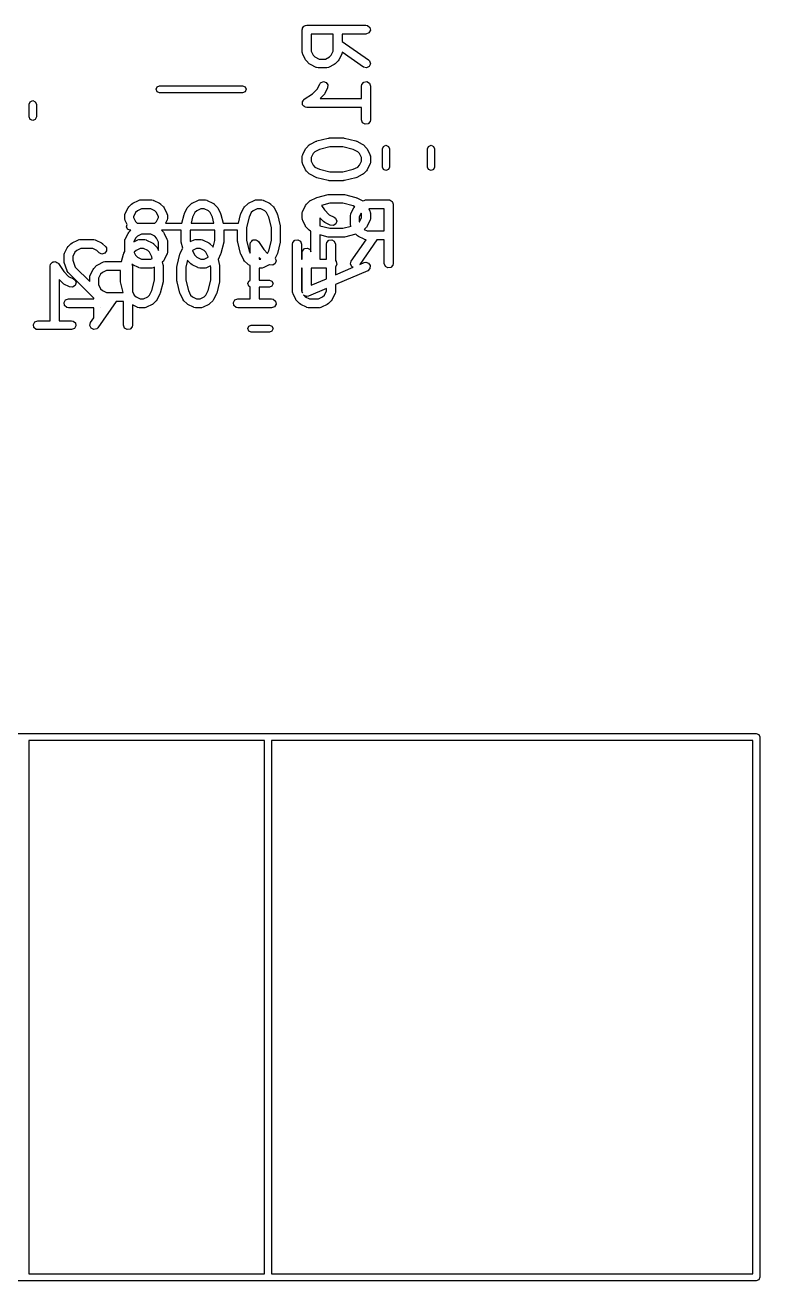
# Model space of a CAD drawing. Extents: x 54 to 297, y -260 to -31.
# Drawn here: x 92.03 to 104.43, y -253.45 to -232.26 of the extents above; entities that cross this region are included whole.
import ezdxf

# ---------------------------------------------------------------- set-up
doc = ezdxf.new("R2010")
doc.units = 0
doc.layers.add('BLACK', color=7, linetype='CONTINUOUS')

msp = doc.modelspace()

# ---------------------------------------------------------------- linework, layer by layer
at = {"layer": 'BLACK', "linetype": 'CONTINUOUS'}
for p, q in [((96.7641, -232.265), (96.7824, -232.258)), ((96.7824, -232.258), (97.7824, -232.258)), ((97.7824, -232.258), (97.808, -232.263)), ((97.808, -232.263), (97.8473, -232.296)), ((96.7074, -232.333), (96.7091, -232.324)), ((96.7074, -232.714), (96.7074, -232.333)), ((96.7085, -232.32), (96.7102, -232.317)), ((96.7091, -232.324), (96.7085, -232.32)), ((96.7102, -232.317), (96.7119, -232.308)), ((96.7119, -232.308), (96.7244, -232.293)), ((96.7244, -232.293), (96.7342, -232.276)), ((96.7342, -232.276), (96.7405, -232.274)), ((96.7405, -232.274), (96.7449, -232.268)), ((96.7449, -232.268), (96.7641, -232.265)), ((96.8574, -232.408), (96.8574, -232.697)), ((97.2312, -232.408), (96.8574, -232.408)), ((97.2312, -232.697), (97.2312, -232.408)), ((97.7824, -232.408), (97.3812, -232.408)), ((97.3812, -232.408), (97.3812, -232.532)), ((97.8306, -232.391), (97.7824, -232.408)), ((97.8562, -232.346), (97.8306, -232.391)), ((97.8473, -232.296), (97.8562, -232.346)), ((97.3812, -232.532), (97.8254, -232.843)), ((96.7089, -232.718), (96.7074, -232.714)), ((96.7079, -232.723), (96.7089, -232.718)), ((96.7153, -232.748), (96.7079, -232.723)), ((96.7629, -232.843), (96.7153, -232.748)), ((96.7641, -232.844), (96.7629, -232.843)), ((96.777, -232.863), (96.7641, -232.844)), ((96.8246, -232.91), (96.777, -232.863)), ((96.8574, -232.697), (96.8916, -232.765)), ((96.8916, -232.765), (96.922, -232.796)), ((96.922, -232.796), (96.9906, -232.83)), ((96.9906, -232.83), (97.098, -232.83)), ((97.098, -232.83), (97.1665, -232.796)), ((97.1665, -232.796), (97.1969, -232.765)), ((97.1969, -232.765), (97.2312, -232.697)), ((97.3116, -232.863), (97.264, -232.91)), ((97.3123, -232.861), (97.3116, -232.863)), ((97.3257, -232.843), (97.3123, -232.861)), ((97.3733, -232.748), (97.3257, -232.843)), ((97.3738, -232.743), (97.3733, -232.748)), ((97.3767, -232.74), (97.3738, -232.743)), ((97.381, -232.715), (97.3767, -232.74)), ((97.7394, -232.966), (97.381, -232.715)), ((97.8254, -232.843), (97.8438, -232.862)), ((97.8438, -232.862), (97.8571, -232.911)), ((96.8261, -232.911), (96.8246, -232.91)), ((96.8441, -232.924), (96.8261, -232.911)), ((96.9393, -232.972), (96.8441, -232.924)), ((96.9438, -232.972), (96.9393, -232.972)), ((96.9472, -232.975), (96.9438, -232.972)), ((96.9729, -232.98), (96.9472, -232.975)), ((97.1157, -232.98), (96.9729, -232.98)), ((97.1199, -232.978), (97.1157, -232.98)), ((97.1243, -232.979), (97.1199, -232.978)), ((97.1493, -232.972), (97.1243, -232.979)), ((97.2445, -232.924), (97.1493, -232.972)), ((97.2456, -232.923), (97.2445, -232.924)), ((97.264, -232.91), (97.2456, -232.923)), ((97.7889, -232.979), (97.7394, -232.966)), ((97.8354, -232.958), (97.7889, -232.979)), ((97.8571, -232.911), (97.8354, -232.958)), ((94.24, -233.34), (94.2576, -233.298)), ((94.2576, -233.298), (94.3, -233.28)), ((94.3, -233.28), (95.7, -233.28)), ((95.7, -233.28), (95.7424, -233.298)), ((95.7424, -233.298), (95.76, -233.34)), ((96.9588, -233.337), (97.001, -233.252)), ((97.001, -233.252), (97.0165, -233.231)), ((97.0165, -233.231), (97.0636, -233.211)), ((97.0636, -233.211), (97.1128, -233.225)), ((97.1352, -233.319), (97.0876, -233.414)), ((97.1128, -233.225), (97.141, -233.268)), ((97.141, -233.268), (97.1352, -233.319)), ((97.7074, -233.286), (97.7119, -233.26)), ((97.7074, -233.496), (97.7074, -233.286)), ((97.7119, -233.26), (97.7449, -233.221)), ((97.7449, -233.221), (97.7954, -233.212)), ((97.7954, -233.212), (97.8398, -233.238)), ((97.8398, -233.238), (97.8574, -233.286)), ((97.8574, -233.286), (97.8574, -233.857)), ((92.1176, -233.55), (92.16, -233.532)), ((92.16, -233.532), (92.2024, -233.55)), ((94.2576, -233.382), (94.24, -233.34)), ((94.3, -233.4), (94.2576, -233.382)), ((95.7, -233.4), (94.3, -233.4)), ((95.7424, -233.382), (95.7, -233.4)), ((95.76, -233.34), (95.7424, -233.382)), ((96.7104, -233.55), (96.7233, -233.533)), ((96.7233, -233.533), (96.7342, -233.514)), ((96.7342, -233.514), (96.7382, -233.512)), ((96.7382, -233.512), (96.7408, -233.509)), ((96.7408, -233.509), (96.8775, -233.418)), ((96.8775, -233.418), (96.9588, -233.337)), ((97.0735, -233.434), (97.0111, -233.496)), ((97.0111, -233.496), (97.7074, -233.496)), ((97.0742, -233.433), (97.0735, -233.434)), ((97.0876, -233.414), (97.0742, -233.433)), ((92.1, -233.592), (92.1176, -233.55)), ((92.1, -233.808), (92.1, -233.592)), ((92.2024, -233.55), (92.22, -233.592)), ((92.22, -233.592), (92.22, -233.808)), ((96.7085, -233.558), (96.7107, -233.555)), ((96.7123, -233.58), (96.7085, -233.558)), ((96.7107, -233.555), (96.7104, -233.55)), ((96.7137, -233.602), (96.7123, -233.58)), ((96.7167, -233.605), (96.7137, -233.602)), ((96.7174, -233.609), (96.7167, -233.605)), ((96.7341, -233.623), (96.7174, -233.609)), ((96.7491, -233.639), (96.7341, -233.623)), ((96.7534, -233.639), (96.7491, -233.639)), ((96.7567, -233.642), (96.7534, -233.639)), ((96.7824, -233.646), (96.7567, -233.642)), ((97.7074, -233.646), (96.7824, -233.646)), ((97.7074, -233.857), (97.7074, -233.646)), ((92.1176, -233.85), (92.1, -233.808)), ((92.16, -233.868), (92.1176, -233.85)), ((92.2024, -233.85), (92.16, -233.868)), ((92.22, -233.808), (92.2024, -233.85)), ((97.7249, -233.905), (97.7074, -233.857)), ((97.7694, -233.931), (97.7249, -233.905)), ((97.8199, -233.922), (97.7694, -233.931)), ((97.8529, -233.883), (97.8199, -233.922)), ((97.8574, -233.857), (97.8529, -233.883)), ((96.9547, -234.213), (97.1451, -234.165)), ((97.1451, -234.165), (97.1601, -234.164)), ((97.1601, -234.164), (97.1633, -234.163)), ((97.1633, -234.163), (97.4014, -234.163)), ((97.4014, -234.163), (97.4162, -234.166)), ((97.4162, -234.166), (97.4196, -234.165)), ((97.4196, -234.165), (97.6101, -234.213)), ((96.7153, -234.443), (96.7629, -234.347)), ((96.7629, -234.347), (96.7763, -234.329)), ((96.7763, -234.329), (96.777, -234.328)), ((96.777, -234.328), (96.8246, -234.28)), ((96.8246, -234.28), (96.843, -234.267)), ((96.843, -234.267), (96.8441, -234.266)), ((96.8441, -234.266), (96.9393, -234.219)), ((96.999, -234.356), (96.922, -234.395)), ((96.9393, -234.219), (96.9517, -234.215)), ((96.9517, -234.215), (96.9547, -234.213)), ((97.1726, -234.313), (96.999, -234.356)), ((97.3922, -234.313), (97.1726, -234.313)), ((97.5657, -234.356), (97.3922, -234.313)), ((97.6427, -234.395), (97.5657, -234.356)), ((97.6101, -234.213), (97.6219, -234.218)), ((97.6219, -234.218), (97.6254, -234.219)), ((97.6254, -234.219), (97.7207, -234.266)), ((97.7207, -234.266), (97.7387, -234.28)), ((97.7387, -234.28), (97.7402, -234.28)), ((97.7402, -234.28), (97.7878, -234.328)), ((97.7878, -234.328), (97.8007, -234.346)), ((97.8007, -234.346), (97.8018, -234.347)), ((97.8018, -234.347), (97.8495, -234.443)), ((98.06, -234.346), (98.0776, -234.304)), ((98.06, -234.654), (98.06, -234.346)), ((98.0776, -234.304), (98.12, -234.286)), ((98.12, -234.286), (98.1624, -234.304)), ((98.1624, -234.304), (98.18, -234.346)), ((98.18, -234.346), (98.18, -234.654)), ((98.82, -234.346), (98.8376, -234.304)), ((98.82, -234.654), (98.82, -234.346)), ((98.8376, -234.304), (98.88, -234.286)), ((98.88, -234.286), (98.9224, -234.304)), ((98.9224, -234.304), (98.94, -234.346)), ((98.94, -234.346), (98.94, -234.654)), ((96.7074, -234.476), (96.7119, -234.451)), ((96.7074, -234.571), (96.7074, -234.476)), ((96.7089, -234.576), (96.7074, -234.571)), ((96.7079, -234.58), (96.7089, -234.576)), ((96.7153, -234.605), (96.7079, -234.58)), ((96.7119, -234.451), (96.7148, -234.447)), ((96.7148, -234.447), (96.7153, -234.443)), ((96.8916, -234.425), (96.8574, -234.494)), ((96.8574, -234.494), (96.8574, -234.554)), ((96.8574, -234.554), (96.8916, -234.622)), ((96.922, -234.395), (96.8916, -234.425)), ((97.6731, -234.425), (97.6427, -234.395)), ((97.7074, -234.494), (97.6731, -234.425)), ((97.6731, -234.622), (97.7074, -234.554)), ((97.7074, -234.554), (97.7074, -234.494)), ((97.8495, -234.443), (97.8569, -234.468)), ((97.8574, -234.571), (97.8529, -234.597)), ((97.8569, -234.468), (97.8558, -234.472)), ((97.8558, -234.472), (97.8574, -234.476)), ((97.8574, -234.476), (97.8574, -234.571)), ((96.7629, -234.7), (96.7153, -234.605)), ((96.7641, -234.701), (96.7629, -234.7)), ((96.777, -234.72), (96.7641, -234.701)), ((96.8246, -234.767), (96.777, -234.72)), ((96.8261, -234.768), (96.8246, -234.767)), ((96.8441, -234.781), (96.8261, -234.768)), ((96.9393, -234.829), (96.8441, -234.781)), ((96.8916, -234.622), (96.922, -234.653)), ((96.922, -234.653), (96.999, -234.691)), ((96.999, -234.691), (97.1726, -234.735)), ((97.1726, -234.735), (97.3922, -234.735)), ((97.3922, -234.735), (97.5657, -234.691)), ((97.5657, -234.691), (97.6427, -234.653)), ((97.7207, -234.781), (97.6254, -234.829)), ((97.6427, -234.653), (97.6731, -234.622)), ((97.7218, -234.78), (97.7207, -234.781)), ((97.7402, -234.767), (97.7218, -234.78)), ((97.7878, -234.72), (97.7402, -234.767)), ((97.7885, -234.718), (97.7878, -234.72)), ((97.8018, -234.7), (97.7885, -234.718)), ((97.8495, -234.605), (97.8018, -234.7)), ((97.85, -234.601), (97.8495, -234.605)), ((97.8529, -234.597), (97.85, -234.601)), ((98.0776, -234.696), (98.06, -234.654)), ((98.12, -234.714), (98.0776, -234.696)), ((98.1624, -234.696), (98.12, -234.714)), ((98.18, -234.654), (98.1624, -234.696)), ((98.8376, -234.696), (98.82, -234.654)), ((98.88, -234.714), (98.8376, -234.696)), ((98.9224, -234.696), (98.88, -234.714)), ((98.94, -234.654), (98.9224, -234.696)), ((96.9428, -234.829), (96.9393, -234.829)), ((96.9547, -234.835), (96.9428, -234.829)), ((97.1451, -234.882), (96.9547, -234.835)), ((97.1486, -234.882), (97.1451, -234.882)), ((97.1633, -234.885), (97.1486, -234.882)), ((97.4014, -234.885), (97.1633, -234.885)), ((97.4047, -234.883), (97.4014, -234.885)), ((97.4196, -234.882), (97.4047, -234.883)), ((97.6101, -234.835), (97.4196, -234.882)), ((97.613, -234.833), (97.6101, -234.835)), ((97.6254, -234.829), (97.613, -234.833)), ((93.8474, -235.263), (93.9426, -235.215)), ((93.9426, -235.215), (93.9676, -235.208)), ((93.9676, -235.208), (93.972, -235.209)), ((93.972, -235.209), (93.9762, -235.207)), ((93.9762, -235.207), (94.1667, -235.207)), ((94.1667, -235.207), (94.1923, -235.212)), ((94.1923, -235.212), (94.1958, -235.215)), ((94.1958, -235.215), (94.2002, -235.215)), ((94.2002, -235.215), (94.2954, -235.263)), ((94.8474, -235.263), (94.9426, -235.215)), ((94.9426, -235.215), (94.9676, -235.208)), ((94.9676, -235.208), (94.972, -235.209)), ((94.972, -235.209), (94.9762, -235.207)), ((94.9762, -235.207), (95.0714, -235.207)), ((95.0714, -235.207), (95.0971, -235.212)), ((95.0971, -235.212), (95.1005, -235.215)), ((95.1005, -235.215), (95.105, -235.215)), ((95.105, -235.215), (95.2002, -235.263)), ((95.7998, -235.263), (95.895, -235.215)), ((95.895, -235.215), (95.92, -235.208)), ((95.92, -235.208), (95.9244, -235.209)), ((95.9244, -235.209), (95.9286, -235.207)), ((95.9286, -235.207), (96.0238, -235.207)), ((96.0238, -235.207), (96.0495, -235.212)), ((96.0495, -235.212), (96.0529, -235.215)), ((96.0529, -235.215), (96.0574, -235.215)), ((96.0574, -235.215), (96.1526, -235.263)), ((96.8246, -235.233), (96.843, -235.22)), ((96.843, -235.22), (96.8441, -235.219)), ((96.8441, -235.219), (96.9393, -235.171)), ((96.9393, -235.171), (96.9517, -235.167)), ((96.9517, -235.167), (96.9547, -235.165)), ((96.9547, -235.165), (97.1451, -235.118)), ((97.1451, -235.118), (97.1601, -235.117)), ((97.1601, -235.117), (97.1633, -235.115)), ((97.1633, -235.115), (97.4014, -235.115)), ((97.4014, -235.115), (97.4162, -235.118)), ((97.4162, -235.118), (97.4196, -235.118)), ((97.4196, -235.118), (97.6101, -235.165)), ((97.6101, -235.165), (97.6219, -235.171)), ((97.6219, -235.171), (97.6254, -235.171)), ((97.6254, -235.171), (97.7207, -235.219)), ((97.7207, -235.219), (97.7307, -235.226)), ((97.7307, -235.226), (97.7522, -235.215)), ((97.7522, -235.215), (97.7771, -235.208)), ((97.7771, -235.208), (97.7815, -235.209)), ((97.7815, -235.209), (97.7857, -235.207)), ((97.7857, -235.207), (98.1667, -235.207)), ((98.1667, -235.207), (98.1764, -235.209)), ((98.1764, -235.209), (98.1797, -235.209)), ((98.1797, -235.209), (98.1826, -235.21)), ((98.1826, -235.21), (98.1923, -235.212)), ((98.1923, -235.212), (98.2072, -235.224)), ((98.2072, -235.224), (98.2241, -235.234)), ((93.7181, -235.444), (93.7186, -235.439)), ((93.7186, -235.439), (93.7663, -235.344)), ((93.7663, -235.344), (93.7796, -235.326)), ((93.7796, -235.326), (93.7803, -235.325)), ((93.7803, -235.325), (93.8279, -235.277)), ((93.8279, -235.277), (93.8463, -235.264)), ((93.8463, -235.264), (93.8474, -235.263)), ((93.895, -235.422), (93.8607, -235.491)), ((93.9254, -235.392), (93.895, -235.422)), ((93.9939, -235.357), (93.9254, -235.392)), ((94.149, -235.357), (93.9939, -235.357)), ((94.2175, -235.392), (94.149, -235.357)), ((94.2479, -235.422), (94.2175, -235.392)), ((94.2821, -235.491), (94.2479, -235.422)), ((94.2954, -235.263), (94.3135, -235.276)), ((94.3135, -235.276), (94.3149, -235.277)), ((94.3149, -235.277), (94.3626, -235.325)), ((94.3626, -235.325), (94.3754, -235.343)), ((94.3754, -235.343), (94.3766, -235.344)), ((94.3766, -235.344), (94.4242, -235.439)), ((94.4242, -235.439), (94.4316, -235.464)), ((94.713, -235.455), (94.7182, -235.443)), ((94.7182, -235.443), (94.7186, -235.439)), ((94.7186, -235.439), (94.7663, -235.344)), ((94.7663, -235.344), (94.7796, -235.326)), ((94.7796, -235.326), (94.7803, -235.325)), ((94.7803, -235.325), (94.8279, -235.277)), ((94.8279, -235.277), (94.8463, -235.264)), ((94.8463, -235.264), (94.8474, -235.263)), ((94.895, -235.422), (94.8565, -235.499)), ((94.9254, -235.392), (94.895, -235.422)), ((94.9939, -235.357), (94.9254, -235.392)), ((95.0537, -235.357), (94.9939, -235.357)), ((95.1222, -235.392), (95.0537, -235.357)), ((95.1526, -235.422), (95.1222, -235.392)), ((95.1911, -235.499), (95.1526, -235.422)), ((95.2002, -235.263), (95.2182, -235.276)), ((95.2182, -235.276), (95.2197, -235.277)), ((95.2197, -235.277), (95.2673, -235.325)), ((95.2673, -235.325), (95.2802, -235.343)), ((95.2802, -235.343), (95.2814, -235.344)), ((95.2814, -235.344), (95.329, -235.439)), ((95.329, -235.439), (95.3327, -235.452)), ((95.6653, -235.455), (95.6706, -235.443)), ((95.6706, -235.443), (95.671, -235.439)), ((95.671, -235.439), (95.7186, -235.344)), ((95.7186, -235.344), (95.732, -235.326)), ((95.732, -235.326), (95.7327, -235.325)), ((95.7327, -235.325), (95.7803, -235.277)), ((95.7803, -235.277), (95.7987, -235.264)), ((95.7987, -235.264), (95.7998, -235.263)), ((95.8474, -235.422), (95.8089, -235.499)), ((95.8778, -235.392), (95.8474, -235.422)), ((95.9463, -235.357), (95.8778, -235.392)), ((96.0061, -235.357), (95.9463, -235.357)), ((96.0746, -235.392), (96.0061, -235.357)), ((96.105, -235.422), (96.0746, -235.392)), ((96.1435, -235.499), (96.105, -235.422)), ((96.1526, -235.263), (96.1706, -235.276)), ((96.1706, -235.276), (96.1721, -235.277)), ((96.1721, -235.277), (96.2197, -235.325)), ((96.2197, -235.325), (96.2326, -235.343)), ((96.2326, -235.343), (96.2337, -235.344)), ((96.2337, -235.344), (96.2814, -235.439)), ((96.2814, -235.439), (96.2851, -235.452)), ((96.7074, -235.429), (96.7119, -235.403)), ((96.7074, -235.524), (96.7074, -235.429)), ((96.7119, -235.403), (96.7148, -235.399)), ((96.7148, -235.399), (96.7153, -235.395)), ((96.7153, -235.395), (96.7629, -235.3)), ((96.7629, -235.3), (96.7763, -235.282)), ((96.7763, -235.282), (96.777, -235.28)), ((96.777, -235.28), (96.8246, -235.233)), ((97.1726, -235.265), (97.031, -235.301)), ((97.031, -235.301), (97.0821, -235.377)), ((97.0821, -235.377), (97.1635, -235.459)), ((97.3922, -235.265), (97.1726, -235.265)), ((97.5657, -235.309), (97.3922, -235.265)), ((97.5276, -235.444), (97.5282, -235.439)), ((97.5282, -235.439), (97.5758, -235.344)), ((97.5923, -235.322), (97.5657, -235.309)), ((97.5758, -235.344), (97.5891, -235.326)), ((97.5891, -235.326), (97.5898, -235.325)), ((97.5898, -235.325), (97.5923, -235.322)), ((97.6999, -235.431), (97.6702, -235.491)), ((97.7074, -235.446), (97.6999, -235.431)), ((97.8306, -235.357), (97.8495, -235.395)), ((98.0917, -235.357), (97.8306, -235.357)), ((97.8495, -235.395), (97.8569, -235.42)), ((97.8569, -235.42), (97.8558, -235.424)), ((97.8558, -235.424), (97.8574, -235.429)), ((97.8574, -235.429), (97.8574, -235.524)), ((98.0917, -235.731), (98.0917, -235.357)), ((98.2241, -235.234), (98.2264, -235.241)), ((98.2264, -235.241), (98.2316, -235.245)), ((98.2316, -235.245), (98.235, -235.264)), ((98.235, -235.264), (98.2417, -235.282)), ((98.2417, -235.282), (98.2417, -236.282)), ((93.7107, -235.473), (93.7152, -235.447)), ((93.7107, -235.52), (93.7107, -235.473)), ((93.7122, -235.525), (93.7107, -235.52)), ((93.7112, -235.529), (93.7122, -235.525)), ((93.7186, -235.554), (93.7112, -235.529)), ((93.7152, -235.447), (93.7181, -235.444)), ((93.7543, -235.625), (93.7186, -235.554)), ((93.74, -235.66), (93.7543, -235.625)), ((93.8607, -235.491), (93.8607, -235.503)), ((93.8607, -235.503), (93.895, -235.571)), ((93.895, -235.571), (93.9237, -235.6)), ((93.9237, -235.6), (94.2192, -235.6)), ((94.2192, -235.6), (94.2479, -235.571)), ((94.2479, -235.571), (94.2821, -235.503)), ((94.2821, -235.503), (94.2821, -235.491)), ((94.4242, -235.554), (94.4012, -235.6)), ((94.4012, -235.6), (94.6766, -235.6)), ((94.4247, -235.55), (94.4242, -235.554)), ((94.4276, -235.546), (94.4247, -235.55)), ((94.4321, -235.52), (94.4276, -235.546)), ((94.4316, -235.464), (94.4306, -235.469)), ((94.4306, -235.469), (94.4321, -235.473)), ((94.4321, -235.473), (94.4321, -235.52)), ((94.6766, -235.6), (94.713, -235.455)), ((94.8565, -235.499), (94.8312, -235.6)), ((94.8312, -235.6), (95.2164, -235.6)), ((95.2164, -235.6), (95.1911, -235.499)), ((95.3327, -235.452), (95.3347, -235.455)), ((95.3347, -235.455), (95.371, -235.6)), ((95.371, -235.6), (95.629, -235.6)), ((95.629, -235.6), (95.6653, -235.455)), ((95.8089, -235.499), (95.7655, -235.673)), ((96.1869, -235.673), (96.1435, -235.499)), ((96.2851, -235.452), (96.287, -235.455)), ((96.287, -235.455), (96.3347, -235.645)), ((96.3347, -235.645), (96.3357, -235.66)), ((96.7089, -235.528), (96.7074, -235.524)), ((96.7079, -235.532), (96.7089, -235.528)), ((96.7153, -235.557), (96.7079, -235.532)), ((96.7629, -235.653), (96.7153, -235.557)), ((96.7641, -235.654), (96.7629, -235.653)), ((96.777, -235.672), (96.7641, -235.654)), ((97.066, -235.574), (97.0036, -235.511)), ((97.0036, -235.511), (97.0036, -235.645)), ((97.0036, -235.645), (97.1726, -235.687)), ((97.0675, -235.574), (97.066, -235.574)), ((97.0855, -235.588), (97.0675, -235.574)), ((97.1807, -235.635), (97.0855, -235.588)), ((97.1635, -235.459), (97.2478, -235.501)), ((97.2317, -235.641), (97.1807, -235.635)), ((97.2745, -235.613), (97.2317, -235.641)), ((97.2478, -235.501), (97.2687, -235.517)), ((97.2687, -235.517), (97.2891, -235.564)), ((97.2891, -235.564), (97.2745, -235.613)), ((97.3922, -235.687), (97.5298, -235.653)), ((97.5202, -235.473), (97.5248, -235.447)), ((97.5202, -235.616), (97.5202, -235.473)), ((97.5218, -235.62), (97.5202, -235.616)), ((97.5207, -235.624), (97.5218, -235.62)), ((97.5282, -235.649), (97.5207, -235.624)), ((97.5248, -235.447), (97.5276, -235.444)), ((97.5298, -235.653), (97.5282, -235.649)), ((97.6702, -235.491), (97.6702, -235.578)), ((97.6702, -235.578), (97.6731, -235.575)), ((97.6731, -235.575), (97.7074, -235.506)), ((97.7074, -235.506), (97.7074, -235.446)), ((97.8018, -235.653), (97.7885, -235.671)), ((97.8495, -235.557), (97.8018, -235.653)), ((97.85, -235.553), (97.8495, -235.557)), ((97.8529, -235.549), (97.85, -235.553)), ((97.8574, -235.524), (97.8529, -235.549)), ((93.7186, -235.868), (93.7663, -235.773)), ((93.7576, -235.702), (93.74, -235.66)), ((93.8, -235.72), (93.7576, -235.702)), ((93.7663, -235.773), (93.7796, -235.755)), ((93.7796, -235.755), (93.7803, -235.753)), ((93.7803, -235.753), (93.8135, -235.72)), ((93.8135, -235.72), (93.8, -235.72)), ((93.895, -235.851), (93.8639, -235.913)), ((93.9254, -235.82), (93.895, -235.851)), ((93.9939, -235.786), (93.9254, -235.82)), ((94.149, -235.786), (93.9939, -235.786)), ((94.2175, -235.82), (94.149, -235.786)), ((94.2479, -235.851), (94.2175, -235.82)), ((94.2821, -235.919), (94.2479, -235.851)), ((94.6631, -235.72), (94.3294, -235.72)), ((94.3294, -235.72), (94.3626, -235.753)), ((94.3626, -235.753), (94.3754, -235.772)), ((94.3754, -235.772), (94.3766, -235.773)), ((94.3766, -235.773), (94.4242, -235.868)), ((94.6631, -235.901), (94.6631, -235.72)), ((94.8131, -235.72), (94.8131, -235.892)), ((95.2345, -235.72), (94.8131, -235.72)), ((95.2345, -235.892), (95.2345, -235.72)), ((95.6155, -235.72), (95.3845, -235.72)), ((95.3845, -235.72), (95.3845, -235.901)), ((95.6155, -235.901), (95.6155, -235.72)), ((95.7655, -235.673), (95.7655, -235.892)), ((96.1869, -235.892), (96.1869, -235.673)), ((96.3357, -235.66), (96.3369, -235.663)), ((96.3369, -235.663), (96.3369, -235.901)), ((96.8246, -235.72), (96.777, -235.672)), ((96.8261, -235.72), (96.8246, -235.72)), ((96.8441, -235.734), (96.8261, -235.72)), ((96.8536, -235.738), (96.8441, -235.734)), ((96.8536, -236.085), (96.8536, -235.738)), ((97.1451, -235.835), (97.0036, -235.799)), ((97.0036, -235.799), (97.0036, -236.207)), ((97.1486, -235.834), (97.1451, -235.835)), ((97.1633, -235.837), (97.1486, -235.834)), ((97.4014, -235.837), (97.1633, -235.837)), ((97.1726, -235.687), (97.3922, -235.687)), ((97.4047, -235.836), (97.4014, -235.837)), ((97.4196, -235.835), (97.4047, -235.836)), ((97.6101, -235.787), (97.4196, -235.835)), ((97.6118, -235.786), (97.6101, -235.787)), ((97.6374, -235.812), (97.6118, -235.786)), ((97.6389, -235.812), (97.6374, -235.812)), ((97.6569, -235.826), (97.6389, -235.812)), ((97.7522, -235.873), (97.6569, -235.826)), ((97.7878, -235.672), (97.7536, -235.706)), ((97.7536, -235.706), (97.8034, -235.731)), ((97.7885, -235.671), (97.7878, -235.672)), ((97.8034, -235.731), (98.0917, -235.731)), ((92.6948, -236.109), (92.7424, -236.014)), ((92.7424, -236.014), (92.7558, -235.996)), ((92.7558, -235.996), (92.7565, -235.995)), ((92.7565, -235.995), (92.8041, -235.947)), ((92.8041, -235.947), (92.8225, -235.934)), ((92.8225, -235.934), (92.8236, -235.933)), ((92.8236, -235.933), (92.9188, -235.885)), ((92.9016, -236.062), (92.8712, -236.092)), ((92.9701, -236.027), (92.9016, -236.062)), ((92.9188, -235.885), (92.9438, -235.878)), ((92.9438, -235.878), (92.9482, -235.879)), ((92.9482, -235.879), (92.9524, -235.877)), ((92.9524, -235.877), (93.1905, -235.877)), ((93.1728, -236.027), (92.9701, -236.027)), ((93.2413, -236.062), (93.1728, -236.027)), ((93.1905, -235.877), (93.2161, -235.882)), ((93.2161, -235.882), (93.2196, -235.885)), ((93.2196, -235.885), (93.224, -235.885)), ((93.224, -235.885), (93.3193, -235.933)), ((93.2803, -236.101), (93.2413, -236.062)), ((93.3193, -235.933), (93.3373, -235.946)), ((93.3373, -235.946), (93.3387, -235.947)), ((93.3387, -235.947), (93.3864, -235.995)), ((93.4058, -236.067), (93.3764, -236.109)), ((93.3864, -235.995), (93.4013, -236.016)), ((93.4013, -236.016), (93.4058, -236.067)), ((93.6948, -236.109), (93.7107, -236.078)), ((93.7107, -235.901), (93.7152, -235.876)), ((93.7107, -236.078), (93.7107, -235.901)), ((93.7152, -235.876), (93.7181, -235.872)), ((93.7181, -235.872), (93.7186, -235.868)), ((93.8639, -235.913), (93.9188, -235.885)), ((93.9016, -236.062), (93.8712, -236.092)), ((93.9701, -236.027), (93.9016, -236.062)), ((93.9188, -235.885), (93.9438, -235.878)), ((93.9438, -235.878), (93.9482, -235.879)), ((93.9482, -235.879), (93.9524, -235.877)), ((93.9524, -235.877), (94.0476, -235.877)), ((94.0299, -236.027), (93.9701, -236.027)), ((94.0984, -236.062), (94.0299, -236.027)), ((94.0476, -235.877), (94.0733, -235.882)), ((94.0733, -235.882), (94.0767, -235.885)), ((94.0767, -235.885), (94.0812, -235.885)), ((94.0812, -235.885), (94.1764, -235.933)), ((94.1288, -236.092), (94.0984, -236.062)), ((94.1764, -235.933), (94.1944, -235.946)), ((94.1944, -235.946), (94.1959, -235.947)), ((94.1959, -235.947), (94.2435, -235.995)), ((94.2435, -235.995), (94.2564, -236.013)), ((94.2564, -236.013), (94.2576, -236.014)), ((94.2576, -236.014), (94.2821, -236.063)), ((94.2821, -236.063), (94.2821, -235.919)), ((94.4242, -235.868), (94.4316, -235.893)), ((94.4316, -235.893), (94.4306, -235.897)), ((94.4306, -235.897), (94.4321, -235.901)), ((94.4321, -235.901), (94.4321, -236.092)), ((94.6472, -236.109), (94.6909, -236.022)), ((94.6643, -235.905), (94.6631, -235.901)), ((94.6653, -235.92), (94.6643, -235.905)), ((94.6909, -236.022), (94.6653, -235.92)), ((94.8131, -235.892), (94.818, -235.912)), ((94.818, -235.912), (94.8712, -235.885)), ((94.9225, -236.027), (94.8553, -236.061)), ((94.8553, -236.061), (94.8565, -236.066)), ((94.8565, -236.066), (94.895, -236.143)), ((94.8712, -235.885), (94.8962, -235.878)), ((94.8962, -235.878), (94.9005, -235.879)), ((94.9005, -235.879), (94.9048, -235.877)), ((94.9048, -235.877), (95, -235.877)), ((94.9823, -236.027), (94.9225, -236.027)), ((95.0508, -236.062), (94.9823, -236.027)), ((95, -235.877), (95.0257, -235.882)), ((95.0257, -235.882), (95.0291, -235.885)), ((95.0291, -235.885), (95.0335, -235.885)), ((95.0335, -235.885), (95.1288, -235.933)), ((95.0812, -236.092), (95.0508, -236.062)), ((95.1288, -235.933), (95.1468, -235.946)), ((95.1468, -235.946), (95.1483, -235.947)), ((95.1483, -235.947), (95.1959, -235.995)), ((95.1959, -235.995), (95.2055, -236.008)), ((95.2055, -236.008), (95.2345, -235.892)), ((95.3823, -235.92), (95.3347, -236.11)), ((95.3845, -235.901), (95.3819, -235.916)), ((95.3819, -235.916), (95.3823, -235.92)), ((95.6167, -235.905), (95.6155, -235.901)), ((95.6177, -235.92), (95.6167, -235.905)), ((95.6653, -236.11), (95.6177, -235.92)), ((95.7655, -235.892), (95.8089, -236.066)), ((95.8089, -236.066), (95.8298, -236.108)), ((95.8298, -235.952), (95.8343, -235.927)), ((95.8298, -236.108), (95.8298, -235.952)), ((95.8343, -235.927), (95.8371, -235.923)), ((95.8371, -235.923), (95.8375, -235.919)), ((95.8375, -235.919), (95.8533, -235.904)), ((95.8533, -235.904), (95.8673, -235.887)), ((95.8673, -235.887), (95.8715, -235.887)), ((95.8715, -235.887), (95.8746, -235.884)), ((95.8746, -235.884), (95.8963, -235.882)), ((95.8963, -235.882), (95.9178, -235.879)), ((95.9178, -235.879), (95.9215, -235.881)), ((95.9215, -235.881), (95.9258, -235.88)), ((95.9258, -235.88), (95.9434, -235.893)), ((95.9434, -235.893), (95.9622, -235.904)), ((95.9622, -235.904), (95.9637, -235.908)), ((95.9637, -235.908), (95.9672, -235.911)), ((95.9672, -235.911), (96.0583, -236.047)), ((96.0583, -236.047), (96.1212, -236.11)), ((96.1212, -236.11), (96.1435, -236.066)), ((96.1435, -236.066), (96.1869, -235.892)), ((96.3347, -235.92), (96.287, -236.11)), ((96.3369, -235.901), (96.3343, -235.916)), ((96.3343, -235.916), (96.3347, -235.92)), ((96.544, -235.952), (96.5486, -235.927)), ((96.544, -236.762), (96.544, -235.952)), ((96.5486, -235.927), (96.5815, -235.887)), ((96.5815, -235.887), (96.6321, -235.879)), ((96.6321, -235.879), (96.6765, -235.904)), ((96.6765, -235.904), (96.694, -235.952)), ((96.694, -235.952), (96.694, -236.207)), ((96.7074, -236.095), (96.7119, -236.07)), ((96.7119, -236.07), (96.7449, -236.03)), ((96.7449, -236.03), (96.7954, -236.021)), ((96.7954, -236.021), (96.8398, -236.047)), ((96.8398, -236.047), (96.8536, -236.085)), ((97.1155, -235.952), (97.12, -235.927)), ((97.1155, -236.207), (97.1155, -235.952)), ((97.12, -235.927), (97.153, -235.887)), ((97.153, -235.887), (97.2035, -235.879)), ((97.2035, -235.879), (97.2479, -235.904)), ((97.2479, -235.904), (97.2655, -235.952)), ((97.2655, -235.952), (97.2655, -236.233)), ((97.5338, -236.239), (97.7847, -235.881)), ((97.9676, -235.881), (97.6765, -236.297)), ((97.7566, -235.874), (97.7522, -235.873)), ((97.7601, -235.877), (97.7566, -235.874)), ((97.7847, -235.881), (97.7601, -235.877)), ((98.0917, -235.881), (97.9676, -235.881)), ((98.0917, -236.282), (98.0917, -235.881)), ((92.4609, -236.293), (92.4613, -236.289)), ((92.4613, -236.289), (92.4771, -236.274)), ((92.4771, -236.274), (92.4911, -236.257)), ((92.4911, -236.257), (92.4953, -236.257)), ((92.4953, -236.257), (92.4984, -236.254)), ((92.4984, -236.254), (92.5202, -236.252)), ((92.5202, -236.252), (92.5416, -236.249)), ((92.5416, -236.249), (92.5453, -236.251)), ((92.5453, -236.251), (92.5496, -236.25)), ((92.5496, -236.25), (92.5672, -236.263)), ((92.5672, -236.263), (92.586, -236.274)), ((92.586, -236.274), (92.5875, -236.278)), ((92.5875, -236.278), (92.591, -236.281)), ((92.591, -236.281), (92.6821, -236.417)), ((92.6869, -236.143), (92.6914, -236.117)), ((92.6869, -236.238), (92.6869, -236.143)), ((92.6875, -236.24), (92.6869, -236.238)), ((92.6908, -236.262), (92.6875, -236.24)), ((92.7384, -236.405), (92.6908, -236.262)), ((92.6914, -236.117), (92.6943, -236.114)), ((92.6943, -236.114), (92.6948, -236.109)), ((92.8712, -236.092), (92.8369, -236.161)), ((92.8369, -236.161), (92.8369, -236.226)), ((92.8369, -236.226), (92.8751, -236.34)), ((93.2569, -236.303), (93.3522, -236.255)), ((93.3268, -236.122), (93.2803, -236.101)), ((93.3764, -236.109), (93.3268, -236.122)), ((93.3522, -236.255), (93.3771, -236.248)), ((93.3771, -236.248), (93.3815, -236.249)), ((93.3815, -236.249), (93.3857, -236.247)), ((93.3857, -236.247), (93.6585, -236.247)), ((93.6585, -236.247), (93.6891, -236.125)), ((93.6891, -236.125), (93.6944, -236.113)), ((93.6944, -236.113), (93.6948, -236.109)), ((93.8712, -236.092), (93.8704, -236.094)), ((93.8704, -236.094), (93.895, -236.143)), ((93.895, -236.143), (93.9254, -236.173)), ((93.9254, -236.173), (93.9939, -236.207)), ((93.9939, -236.207), (94.149, -236.207)), ((94.1673, -236.169), (94.1288, -236.092)), ((94.149, -236.207), (94.1738, -236.195)), ((94.1738, -236.195), (94.1673, -236.169)), ((94.3626, -236.24), (94.3443, -236.258)), ((94.3443, -236.258), (94.3585, -236.315)), ((94.3632, -236.239), (94.3626, -236.24)), ((94.3766, -236.221), (94.3632, -236.239)), ((94.4242, -236.125), (94.3766, -236.221)), ((94.4247, -236.121), (94.4242, -236.125)), ((94.4276, -236.118), (94.4247, -236.121)), ((94.4321, -236.092), (94.4276, -236.118)), ((94.5939, -236.315), (94.6415, -236.125)), ((94.6415, -236.125), (94.6468, -236.113)), ((94.6468, -236.113), (94.6472, -236.109)), ((94.7707, -236.226), (94.7417, -236.343)), ((94.7803, -236.24), (94.7707, -236.226)), ((94.8279, -236.288), (94.7803, -236.24)), ((94.8294, -236.288), (94.8279, -236.288)), ((94.8474, -236.302), (94.8294, -236.288)), ((94.895, -236.143), (94.9254, -236.173)), ((94.9254, -236.173), (94.9939, -236.207)), ((94.9939, -236.207), (95.0537, -236.207)), ((95.0537, -236.207), (95.1209, -236.174)), ((95.1197, -236.169), (95.0812, -236.092)), ((95.1209, -236.174), (95.1197, -236.169)), ((95.329, -236.125), (95.2853, -236.213)), ((95.2853, -236.213), (95.3109, -236.315)), ((95.3294, -236.122), (95.329, -236.125)), ((95.3347, -236.11), (95.3294, -236.122)), ((95.6673, -236.113), (95.6653, -236.11)), ((95.671, -236.125), (95.6673, -236.113)), ((95.7186, -236.221), (95.671, -236.125)), ((95.7198, -236.222), (95.7186, -236.221)), ((95.7327, -236.24), (95.7198, -236.222)), ((95.7803, -236.288), (95.7327, -236.24)), ((95.7818, -236.288), (95.7803, -236.288)), ((95.7998, -236.302), (95.7818, -236.288)), ((96.0061, -236.207), (95.9798, -236.181)), ((95.9798, -236.181), (95.9798, -236.207)), ((95.9798, -236.207), (96.0061, -236.207)), ((96.2507, -236.283), (96.2079, -236.311)), ((96.2814, -236.125), (96.2477, -236.193)), ((96.2477, -236.193), (96.2653, -236.234)), ((96.2653, -236.234), (96.2507, -236.283)), ((96.2818, -236.122), (96.2814, -236.125)), ((96.287, -236.11), (96.2818, -236.122)), ((96.694, -236.207), (96.7074, -236.207)), ((96.7074, -236.207), (96.7074, -236.095)), ((97.0036, -236.207), (97.1155, -236.207)), ((97.2655, -236.233), (97.2792, -236.245)), ((97.2792, -236.245), (97.2881, -236.295)), ((97.5205, -236.289), (97.5338, -236.239)), ((97.5422, -236.335), (97.5205, -236.289)), ((97.6765, -236.297), (97.7528, -236.264)), ((97.7528, -236.264), (97.7782, -236.258)), ((97.7782, -236.258), (97.8273, -236.273)), ((97.8273, -236.273), (97.8554, -236.316)), ((98.1092, -236.331), (98.0917, -236.282)), ((98.2417, -236.282), (98.2371, -236.308)), ((92.4536, -236.322), (92.4581, -236.297)), ((92.4536, -237.247), (92.4536, -236.322)), ((92.4581, -236.297), (92.4609, -236.293)), ((92.6821, -236.417), (92.7635, -236.499)), ((92.7412, -236.408), (92.7384, -236.405)), ((92.7415, -236.413), (92.7412, -236.408)), ((92.7565, -236.434), (92.7415, -236.413)), ((93.19, -236.867), (92.7565, -236.434)), ((92.7635, -236.499), (92.8478, -236.541)), ((92.8751, -236.34), (93.1202, -236.586)), ((93.1202, -236.513), (93.1248, -236.487)), ((93.1248, -236.487), (93.1276, -236.484)), ((93.1276, -236.484), (93.1282, -236.479)), ((93.1282, -236.479), (93.1758, -236.384)), ((93.1758, -236.384), (93.1891, -236.366)), ((93.1891, -236.366), (93.1898, -236.365)), ((93.1898, -236.365), (93.2374, -236.317)), ((93.2374, -236.317), (93.2558, -236.304)), ((93.2558, -236.304), (93.2569, -236.303)), ((93.3045, -236.462), (93.2702, -236.531)), ((93.3349, -236.432), (93.3045, -236.462)), ((93.4034, -236.397), (93.3349, -236.432)), ((93.6393, -236.397), (93.4034, -236.397)), ((93.6393, -236.571), (93.6393, -236.397)), ((93.8474, -236.302), (93.8327, -236.291)), ((93.8327, -236.291), (93.835, -236.304)), ((93.835, -236.304), (93.8417, -236.322)), ((93.8417, -236.322), (93.8417, -236.754)), ((93.9426, -236.349), (93.8474, -236.302)), ((93.9471, -236.35), (93.9426, -236.349)), ((93.9505, -236.353), (93.9471, -236.35)), ((93.9762, -236.357), (93.9505, -236.353)), ((94.1667, -236.357), (93.9762, -236.357)), ((94.1709, -236.356), (94.1667, -236.357)), ((94.1752, -236.357), (94.1709, -236.356)), ((94.2002, -236.349), (94.1752, -236.357)), ((94.2107, -236.344), (94.2002, -236.349)), ((94.2107, -236.562), (94.2107, -236.344)), ((94.3585, -236.315), (94.3595, -236.33)), ((94.3595, -236.33), (94.3607, -236.333)), ((94.3607, -236.333), (94.3607, -236.571)), ((94.5917, -236.333), (94.5943, -236.319)), ((94.5917, -236.571), (94.5917, -236.333)), ((94.5943, -236.319), (94.5939, -236.315)), ((94.7417, -236.343), (94.7417, -236.562)), ((94.9426, -236.349), (94.8474, -236.302)), ((94.9471, -236.35), (94.9426, -236.349)), ((94.9505, -236.353), (94.9471, -236.35)), ((94.9762, -236.357), (94.9505, -236.353)), ((95.0714, -236.357), (94.9762, -236.357)), ((95.0756, -236.356), (95.0714, -236.357)), ((95.08, -236.357), (95.0756, -236.356)), ((95.105, -236.349), (95.08, -236.357)), ((95.1582, -236.323), (95.105, -236.349)), ((95.1631, -236.343), (95.1582, -236.323)), ((95.1631, -236.562), (95.1631, -236.343)), ((95.3109, -236.315), (95.3119, -236.33)), ((95.3119, -236.33), (95.3131, -236.333)), ((95.3131, -236.333), (95.3131, -236.571)), ((95.8298, -236.317), (95.7998, -236.302)), ((95.8298, -236.567), (95.8298, -236.317)), ((96.0238, -236.357), (95.9798, -236.357)), ((95.9798, -236.357), (95.9798, -236.56)), ((96.028, -236.356), (96.0238, -236.357)), ((96.0324, -236.357), (96.028, -236.356)), ((96.0573, -236.349), (96.0324, -236.357)), ((96.1514, -236.302), (96.0573, -236.349)), ((96.1569, -236.305), (96.1514, -236.302)), ((96.2079, -236.311), (96.1569, -236.305)), ((96.694, -236.357), (96.694, -236.744)), ((96.7074, -236.357), (96.694, -236.357)), ((96.7074, -236.762), (96.7074, -236.357)), ((96.8574, -236.357), (96.8574, -236.648)), ((97.1155, -236.357), (96.8574, -236.357)), ((97.1155, -236.538), (97.1155, -236.357)), ((97.2881, -236.295), (97.2655, -236.335)), ((97.2655, -236.335), (97.2655, -236.473)), ((97.2655, -236.473), (97.5637, -236.345)), ((97.8119, -236.402), (97.2655, -236.636)), ((97.5637, -236.345), (97.5422, -236.335)), ((97.8493, -236.367), (97.8119, -236.402)), ((97.8554, -236.316), (97.8493, -236.367)), ((98.1536, -236.356), (98.1092, -236.331)), ((98.2042, -236.347), (98.1536, -236.356)), ((98.2371, -236.308), (98.2042, -236.347)), ((92.666, -236.614), (92.6036, -236.551)), ((92.6036, -236.551), (92.6036, -237.247)), ((92.6675, -236.614), (92.666, -236.614)), ((92.6855, -236.628), (92.6675, -236.614)), ((92.7807, -236.675), (92.6855, -236.628)), ((92.8317, -236.681), (92.7807, -236.675)), ((92.8745, -236.653), (92.8317, -236.681)), ((92.8478, -236.541), (92.8687, -236.557)), ((92.8687, -236.557), (92.8892, -236.604)), ((92.8892, -236.604), (92.8745, -236.653)), ((93.1202, -236.586), (93.1202, -236.513)), ((93.2702, -236.531), (93.2702, -236.638)), ((93.2702, -236.638), (93.3045, -236.707)), ((93.3045, -236.707), (93.3349, -236.737)), ((93.6405, -236.575), (93.6393, -236.571)), ((93.6415, -236.59), (93.6405, -236.575)), ((93.6869, -236.771), (93.6415, -236.59)), ((94.1673, -236.736), (94.2107, -236.562)), ((94.3585, -236.59), (94.3109, -236.78)), ((94.3607, -236.571), (94.3581, -236.586)), ((94.3581, -236.586), (94.3585, -236.59)), ((94.5929, -236.575), (94.5917, -236.571)), ((94.5939, -236.59), (94.5929, -236.575)), ((94.6415, -236.78), (94.5939, -236.59)), ((94.7417, -236.562), (94.785, -236.736)), ((95.1197, -236.736), (95.1631, -236.562)), ((95.3109, -236.59), (95.2632, -236.78)), ((95.3131, -236.571), (95.3105, -236.586)), ((95.3105, -236.586), (95.3109, -236.59)), ((95.7864, -236.62), (95.8039, -236.578)), ((95.8039, -236.662), (95.7864, -236.62)), ((95.8039, -236.578), (95.8298, -236.567)), ((95.8298, -236.673), (95.8039, -236.662)), ((95.8298, -236.877), (95.8298, -236.673)), ((95.9798, -236.56), (96.1536, -236.56)), ((96.1536, -236.68), (95.9798, -236.68)), ((95.9798, -236.68), (95.9798, -236.877)), ((96.1536, -236.56), (96.1961, -236.578)), ((96.1961, -236.662), (96.1536, -236.68)), ((96.1961, -236.578), (96.2136, -236.62)), ((96.2136, -236.62), (96.1961, -236.662)), ((97.1155, -236.701), (96.8119, -236.831)), ((96.8574, -236.648), (97.1155, -236.538)), ((97.1155, -236.744), (97.1155, -236.701)), ((97.2655, -236.636), (97.2655, -236.762)), ((92.688, -236.939), (92.7137, -236.895)), ((92.7137, -236.895), (92.7619, -236.877)), ((92.7619, -236.877), (93.19, -236.877)), ((93.19, -236.877), (93.19, -236.867)), ((93.5676, -236.921), (93.2567, -237.365)), ((93.3349, -236.737), (93.4034, -236.771)), ((93.4034, -236.771), (93.6869, -236.771)), ((93.6917, -236.921), (93.5676, -236.921)), ((93.6917, -237.322), (93.6917, -236.921)), ((93.8417, -236.754), (93.8712, -236.813)), ((93.8712, -236.813), (93.9016, -236.843)), ((93.9016, -236.843), (93.9701, -236.877)), ((93.9701, -236.877), (94.0299, -236.877)), ((94.0299, -236.877), (94.0984, -236.843)), ((94.0984, -236.843), (94.1288, -236.813)), ((94.1288, -236.813), (94.1673, -236.736)), ((94.2435, -236.91), (94.1959, -236.958)), ((94.2442, -236.909), (94.2435, -236.91)), ((94.2576, -236.891), (94.2442, -236.909)), ((94.3052, -236.795), (94.2576, -236.891)), ((94.3056, -236.792), (94.3052, -236.795)), ((94.3109, -236.78), (94.3056, -236.792)), ((94.6435, -236.783), (94.6415, -236.78)), ((94.6472, -236.795), (94.6435, -236.783)), ((94.6948, -236.891), (94.6472, -236.795)), ((94.696, -236.892), (94.6948, -236.891)), ((94.7089, -236.91), (94.696, -236.892)), ((94.7565, -236.958), (94.7089, -236.91)), ((94.785, -236.736), (94.8235, -236.813)), ((94.8235, -236.813), (94.8539, -236.843)), ((94.8539, -236.843), (94.9225, -236.877)), ((94.9225, -236.877), (94.9823, -236.877)), ((94.9823, -236.877), (95.0508, -236.843)), ((95.0508, -236.843), (95.0812, -236.813)), ((95.0812, -236.813), (95.1197, -236.736)), ((95.1959, -236.91), (95.1483, -236.958)), ((95.1966, -236.909), (95.1959, -236.91)), ((95.2099, -236.891), (95.1966, -236.909)), ((95.2576, -236.795), (95.2099, -236.891)), ((95.258, -236.792), (95.2576, -236.795)), ((95.2632, -236.78), (95.258, -236.792)), ((95.5452, -236.939), (95.5708, -236.895)), ((95.5708, -236.895), (95.619, -236.877)), ((95.619, -236.877), (95.8298, -236.877)), ((95.9798, -236.877), (96.1905, -236.877)), ((96.1905, -236.877), (96.2161, -236.882)), ((96.2161, -236.882), (96.2554, -236.915)), ((96.2554, -236.915), (96.2643, -236.965)), ((96.5456, -236.766), (96.544, -236.762)), ((96.5445, -236.77), (96.5456, -236.766)), ((96.552, -236.795), (96.5445, -236.77)), ((96.5996, -236.891), (96.552, -236.795)), ((96.6008, -236.892), (96.5996, -236.891)), ((96.6136, -236.91), (96.6008, -236.892)), ((96.6613, -236.958), (96.6136, -236.91)), ((96.694, -236.744), (96.7098, -236.776)), ((96.7104, -236.77), (96.7074, -236.762)), ((96.7098, -236.776), (96.7104, -236.77)), ((96.7189, -236.794), (96.7183, -236.793)), ((96.7183, -236.793), (96.7194, -236.795)), ((96.7194, -236.795), (96.7189, -236.794)), ((96.7326, -236.815), (96.7278, -236.812)), ((96.7278, -236.812), (96.7283, -236.813)), ((96.7283, -236.813), (96.7373, -236.822)), ((96.7373, -236.822), (96.7326, -236.815)), ((96.7542, -236.827), (96.7376, -236.822)), ((96.7376, -236.822), (96.7587, -236.843)), ((96.7694, -236.836), (96.7542, -236.827)), ((96.7587, -236.843), (96.8272, -236.877)), ((96.7781, -236.834), (96.7694, -236.836)), ((96.7866, -236.837), (96.7781, -236.834)), ((96.8119, -236.831), (96.7866, -236.837)), ((96.8272, -236.877), (96.9823, -236.877)), ((96.9823, -236.877), (97.0508, -236.843)), ((97.0508, -236.843), (97.0812, -236.813)), ((97.0812, -236.813), (97.1155, -236.744)), ((97.1959, -236.91), (97.1483, -236.958)), ((97.1966, -236.909), (97.1959, -236.91)), ((97.2099, -236.891), (97.1966, -236.909)), ((97.2576, -236.795), (97.2099, -236.891)), ((97.2581, -236.791), (97.2576, -236.795)), ((97.261, -236.788), (97.2581, -236.791)), ((97.2655, -236.762), (97.261, -236.788)), ((92.697, -236.99), (92.688, -236.939)), ((92.7363, -237.023), (92.697, -236.99)), ((92.7619, -237.027), (92.7363, -237.023)), ((93.19, -237.027), (92.7619, -237.027)), ((93.19, -237.199), (93.19, -237.027)), ((93.31, -237.027), (93.31, -237.028)), ((93.31, -237.028), (93.3102, -237.027)), ((93.3102, -237.027), (93.31, -237.027)), ((93.9188, -237.019), (93.8417, -236.981)), ((93.8417, -236.981), (93.8417, -237.322)), ((93.9233, -237.02), (93.9188, -237.019)), ((93.9267, -237.023), (93.9233, -237.02)), ((93.9524, -237.027), (93.9267, -237.023)), ((94.0476, -237.027), (93.9524, -237.027)), ((94.0518, -237.026), (94.0476, -237.027)), ((94.0562, -237.027), (94.0518, -237.026)), ((94.0812, -237.019), (94.0562, -237.027)), ((94.1764, -236.972), (94.0812, -237.019)), ((94.1775, -236.971), (94.1764, -236.972)), ((94.1959, -236.958), (94.1775, -236.971)), ((94.758, -236.958), (94.7565, -236.958)), ((94.776, -236.972), (94.758, -236.958)), ((94.8712, -237.019), (94.776, -236.972)), ((94.8757, -237.02), (94.8712, -237.019)), ((94.8791, -237.023), (94.8757, -237.02)), ((94.9048, -237.027), (94.8791, -237.023)), ((95, -237.027), (94.9048, -237.027)), ((95.0042, -237.026), (95, -237.027)), ((95.0086, -237.027), (95.0042, -237.026)), ((95.0335, -237.019), (95.0086, -237.027)), ((95.1288, -236.972), (95.0335, -237.019)), ((95.1299, -236.971), (95.1288, -236.972)), ((95.1483, -236.958), (95.1299, -236.971)), ((95.5541, -236.99), (95.5452, -236.939)), ((95.5934, -237.023), (95.5541, -236.99)), ((95.619, -237.027), (95.5934, -237.023)), ((96.1905, -237.027), (95.619, -237.027)), ((96.2387, -237.01), (96.1905, -237.027)), ((96.2643, -236.965), (96.2387, -237.01)), ((96.6627, -236.958), (96.6613, -236.958)), ((96.6807, -236.972), (96.6627, -236.958)), ((96.776, -237.019), (96.6807, -236.972)), ((96.7804, -237.02), (96.776, -237.019)), ((96.7839, -237.023), (96.7804, -237.02)), ((96.8095, -237.027), (96.7839, -237.023)), ((97, -237.027), (96.8095, -237.027)), ((97.0042, -237.026), (97, -237.027)), ((97.0086, -237.027), (97.0042, -237.026)), ((97.0335, -237.019), (97.0086, -237.027)), ((97.1288, -236.972), (97.0335, -237.019)), ((97.1299, -236.971), (97.1288, -236.972)), ((97.1483, -236.958), (97.1299, -236.971)), ((92.169, -237.309), (92.1946, -237.265)), ((92.1779, -237.36), (92.169, -237.309)), ((92.1946, -237.265), (92.2429, -237.247)), ((92.2429, -237.247), (92.4536, -237.247)), ((92.6036, -237.247), (92.8143, -237.247)), ((92.8143, -237.247), (92.8399, -237.252)), ((92.8399, -237.252), (92.8792, -237.285)), ((92.8881, -237.335), (92.8625, -237.38)), ((92.8792, -237.285), (92.8881, -237.335)), ((93.1205, -237.329), (93.1338, -237.279)), ((93.1422, -237.375), (93.1205, -237.329)), ((93.1338, -237.279), (93.19, -237.199)), ((93.7092, -237.371), (93.6917, -237.322)), ((93.8371, -237.348), (93.8042, -237.387)), ((93.8417, -237.322), (93.8371, -237.348)), ((95.7864, -237.38), (95.8039, -237.338)), ((95.8039, -237.338), (95.8464, -237.32)), ((95.8464, -237.32), (96.1536, -237.32)), ((96.1536, -237.32), (96.1961, -237.338)), ((96.1961, -237.338), (96.2136, -237.38)), ((92.2172, -237.393), (92.1779, -237.36)), ((92.2429, -237.397), (92.2172, -237.393)), ((92.8143, -237.397), (92.2429, -237.397)), ((92.8625, -237.38), (92.8143, -237.397)), ((93.1887, -237.397), (93.1422, -237.375)), ((93.2383, -237.384), (93.1887, -237.397)), ((93.2567, -237.365), (93.2383, -237.384)), ((93.7536, -237.396), (93.7092, -237.371)), ((93.8042, -237.387), (93.7536, -237.396)), ((95.8039, -237.422), (95.7864, -237.38)), ((95.8464, -237.44), (95.8039, -237.422)), ((96.1536, -237.44), (95.8464, -237.44)), ((96.1961, -237.422), (96.1536, -237.44)), ((96.2136, -237.38), (96.1961, -237.422)), ((83.79, -244.21), (104.37, -244.21)), ((92.09, -244.33), (92.09, -253.33)), ((96.07, -244.33), (92.09, -244.33)), ((96.07, -253.33), (96.07, -244.33)), ((96.19, -244.33), (96.19, -253.33)), ((104.31, -244.33), (96.19, -244.33)), ((104.31, -253.33), (104.31, -244.33)), ((104.37, -244.21), (104.412, -244.228)), ((104.412, -244.228), (104.43, -244.27)), ((104.43, -244.27), (104.43, -253.39)), ((104.37, -253.45), (83.79, -253.45)), ((92.09, -253.33), (96.07, -253.33)), ((96.19, -253.33), (104.31, -253.33)), ((104.412, -253.432), (104.37, -253.45)), ((104.43, -253.39), (104.412, -253.432))]:
    msp.add_line(p, q, dxfattribs=at)

doc.saveas('drawing.dxf')
